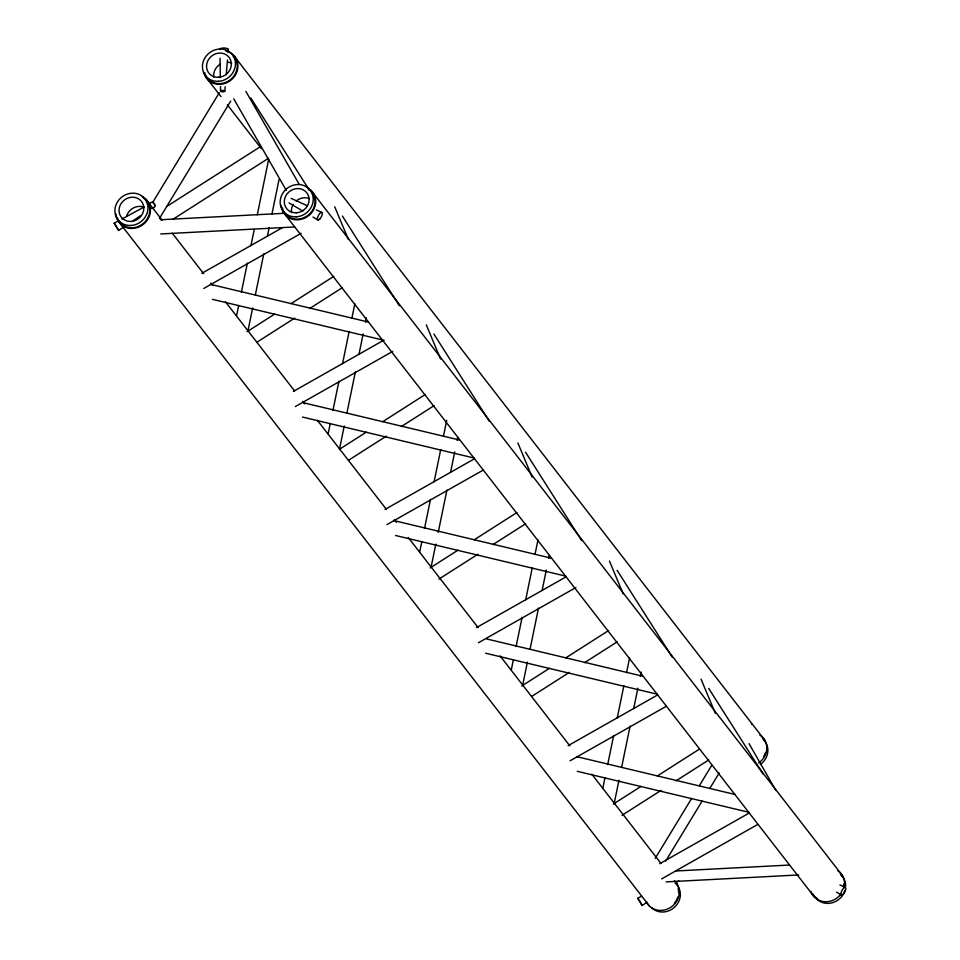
<?xml version="1.0" encoding="UTF-8"?>
<svg xmlns="http://www.w3.org/2000/svg" width="960" height="960" viewBox="0 0 960 960"><rect width="100%" height="100%" fill="white"/><g stroke="black" fill="none" stroke-linecap="round" stroke-linejoin="round"><path stroke-width="1.44" d="M224.808 91.164L225.204 86.7M226.224 74.808L227.508 59.94M228.144 52.5L228.408 49.524M236.556 315.72L238.668 305.496M241.368 292.332L247.368 263.1M250.968 245.556L254.268 229.476M257.28 214.86L268.68 159.312M247.86 331.332L252.672 307.932M255.372 294.78L263.772 253.848M267.372 236.316L269.184 227.544M271.884 214.38L279.084 179.304M328.14 433.8L330.24 423.576M332.94 410.412L338.94 381.18M342.54 363.636L349.152 331.476M351.852 318.324L354.852 303.708M339.444 449.412L344.244 426.024M346.944 412.86L355.344 371.94M358.956 354.396L363.156 333.924M365.556 322.236L366.456 317.844M419.712 551.892L421.812 541.656M424.512 528.504L430.512 499.26M434.124 481.728L440.724 449.568M443.424 436.404L446.724 420.324M431.016 567.492L435.816 544.104M438.216 532.404L446.928 490.02M450.528 472.476L454.728 452.004M457.128 440.316L457.728 437.388M511.284 669.972L513.384 659.736M516.084 646.584L522.096 617.352M525.696 599.808L532.296 567.648M534.996 554.484L538.008 539.868M522.588 685.572L527.388 662.184M530.088 649.032L538.5 608.1M542.1 590.556L546.3 570.096M548.7 558.396L549.3 555.48M602.856 788.052L604.956 777.816M607.668 764.664L613.668 735.432M617.268 717.888L623.868 685.728M626.58 672.576L629.58 657.96M614.16 803.652L618.96 780.264M621.672 767.112L630.072 726.18M633.672 708.636L637.872 688.176M640.284 676.476L641.184 672.096M152.688 202.416L219.3 92.712M159.48 218.424L230.736 101.064M655.236 858.372L691.644 798.42M699.384 785.664L711.78 765.252M665.736 861.012L702.132 801.06M709.872 788.304L719.172 772.992M118.08 221.1L114.192 223.2L118.56 230.448L123.504 227.16M133.26 220.596L140.58 215.676M151.56 208.296C158.76 207.984 152.712 198.108 149.124 204.312M641.616 896.184L637.728 898.284L642.096 905.532L647.04 902.244M675.096 883.38L678.708 880.8M166.8 206.424L259.86 147.012M172.956 219.264L268.524 158.256M247.056 331.728L274.728 314.064M291.072 303.624L333.828 276.336M256.98 342.168L294.708 318.084M309.804 308.448L342.492 287.568M339.888 449.004L366.3 432.144M382.656 421.716L425.412 394.416M348.552 460.248L386.28 436.164M401.376 426.528L434.076 405.66M430.212 567.9L457.872 550.236M474.228 539.796L516.984 512.496M438.876 579.132L477.864 554.244M492.948 544.608L525.648 523.74M521.784 685.98L549.456 668.316M565.8 657.876L608.556 630.576M531.708 696.42L569.436 672.324M584.52 662.7L617.22 641.82M613.356 804.06L641.028 786.396M657.372 775.956L698.868 749.46M622.02 815.304L661.008 790.416M676.104 780.78L708.792 759.9M201.84 273.312L282.36 227.7M203.784 288.468L301.188 233.28M293.412 391.392L383.016 340.632M295.356 406.548L392.76 351.372M384.984 509.472L474.6 458.712M386.928 524.628L483.036 470.184M476.556 627.552L566.172 576.792M478.512 642.708L575.904 587.532M568.14 745.644L657.744 694.872M570.084 760.788L666.18 706.344M659.712 863.724L749.316 812.952M661.656 878.88L757.764 824.436M121.956 219L143.952 207.12M153 202.224L155.22 205.836M114.192 223.2L116.364 226.308M637.728 898.284L639.9 901.392M642.096 905.532L640.476 902.352M160.284 219.768L283.86 213.312M160.752 233.952L294.756 226.944M676.272 870.96L789.432 865.044M666.192 881.892L798.708 874.956M210.456 284.34L367.656 321.876M212.388 299.328L384.144 340.332M303.492 402.768L459.228 439.956M302.508 417.06L474.264 458.064M393.612 520.512L550.8 558.048M395.532 535.488L565.836 576.156M486.636 638.94L642.384 676.128M485.652 653.22L657.408 694.236M576.756 756.672L735.408 794.556M577.224 771.312L748.98 812.316M291.156 198.372L307.08 205.656M316.368 209.904L321.684 212.34M839.904 884.988L845.22 887.424M288.984 202.896L302.868 211.08M312.96 217.032L318 220.008M836.496 892.116L841.536 895.092M233.316 54.948L764.784 740.232M311.064 190.452L842.532 875.736M205.524 76.668L220.992 96.576M227.412 104.868L261.384 148.68M283.272 212.172L814.74 897.456M145.8 199.092L162.18 220.188M172.284 233.22L203.64 273.684M210.984 283.152L212.82 285.528M225.54 301.884L294.54 390.888M302.664 401.34L304.632 403.92M317.352 420.276L386.352 509.292M394.476 519.732L396.456 522.312M408.252 537.492L478.164 627.684M500.064 655.884L569.844 745.86M591.876 774.276L660.888 863.28M674.52 880.836L677.268 884.388M118.008 220.812L119.844 223.176M120.624 224.148L649.476 906.096M708.684 688.38L763.236 774.276M617.112 570.288L672.456 657.456M525.54 452.208L581.688 540.636M433.956 334.128L489.312 421.296M342.384 216.048L399.348 305.736M250.812 97.968L309.372 190.176M116.94 227.268L117.48 228.192M749.016 743.616L775.68 790.08M245.892 91.44L299.208 184.344M233.724 98.784L286.308 190.404M117.948 229.02L118.632 230.436M701.028 679.116L715.296 713.244M609.456 561.036L623.148 593.796M517.884 442.956L532.152 477.084M426.3 324.864L440.568 359.004M334.728 206.784L348.432 239.556M220.02 58.188L220.332 77.592M220.476 86.544L220.548 91.02M225.744 51A17.784 16.248 -37.8 0 1 232.476 78.732A17.784 16.248 -37.8 0 1 203.94 72.696M759.936 735.132A17.784 16.248 -37.8 0 1 758.652 762.912M213.768 77.088A12.804 11.688 -37.8 0 1 220.224 64.188M227.544 62.232A12.804 11.688 -37.8 0 1 231.672 63.096M232.8 55.452A17.064 15.588 -37.8 0 1 228.492 81.024A17.064 15.588 -37.8 0 1 204.624 72.492M220.008 49.596A4.272 1.38 2 0 1 224.736 48.036A4.272 1.38 2 0 1 227.808 50.196M143.148 197.904A17.064 15.588 -37.8 0 1 142.812 223.896A17.064 15.588 -37.8 0 1 117.492 217.956M142.32 196.608A17.784 16.248 -37.8 0 1 141.96 225.324A17.784 16.248 -37.8 0 1 116.004 213.984M675.624 882.072A17.784 16.248 -37.8 0 1 671.46 906.828A17.784 16.248 -37.8 0 1 646.86 902.76M126.672 215.988A12.804 11.688 -37.8 0 1 144.156 207.252M291.528 212.58A12.804 11.688 -37.8 0 1 293.28 204.348M296.16 200.988A12.804 11.688 -37.8 0 1 309.42 198.6M308.412 189.264A17.064 15.588 -37.8 0 1 307.488 215.7A17.064 15.588 -37.8 0 1 282.372 207.984M307.584 187.956A17.784 16.248 -37.8 0 1 307.224 216.684A17.784 16.248 -37.8 0 1 281.268 205.332M841.188 875.196A17.064 15.588 -37.8 0 1 845.628 886.344M844.92 890.556A17.064 15.588 -37.8 0 1 831.42 902.964A17.064 15.588 -37.8 0 1 815.244 897.18M675.924 883.836A17.064 15.588 -37.8 0 1 675.12 906.66A17.064 15.588 -37.8 0 1 651.756 907.884M763.44 739.692A17.064 15.588 -37.8 0 1 760.368 764.436M765.396 752.772A17.064 15.588 -37.8 0 1 763.608 756.744M762.6 738.384A17.064 15.588 -37.8 0 1 764.172 740.604M837.684 870.636A17.784 16.248 -37.8 0 1 844.188 886.968M840.636 894.444A17.784 16.248 -37.8 0 1 824.136 901.68A17.784 16.248 -37.8 0 1 810.948 891.516M843.852 884.064A17.064 15.588 -37.8 0 1 843.504 886.884M817.404 898.644A17.064 15.588 -37.8 0 1 815.256 896.952M814.32 895.968A17.064 15.588 -37.8 0 1 812.748 893.748M840.348 873.888A17.064 15.588 -37.8 0 1 841.92 876.108M678.168 888.564A17.064 15.588 -37.8 0 1 678.588 892.704M677.88 896.916A17.064 15.588 -37.8 0 1 674.352 903.288M751.392 723.9A4.272 1.38 2 0 1 751.8 724.248M218.52 77.292A12.804 11.688 -37.8 0 0 229.884 58.572A12.804 11.688 -37.8 0 0 208.428 59.7A12.804 11.688 -37.8 0 0 218.52 77.292M218.388 81.324A17.064 15.588 -37.8 0 0 233.532 56.376A17.064 15.588 -37.8 0 0 204.924 57.864A17.064 15.588 -37.8 0 0 218.388 81.324M130.872 225.48A17.064 15.588 -37.8 0 0 146.016 200.52A17.064 15.588 -37.8 0 0 117.408 202.008A17.064 15.588 -37.8 0 0 130.872 225.48M131.016 221.436A12.804 11.688 -37.8 0 0 142.368 202.728A12.804 11.688 -37.8 0 0 120.912 203.844A12.804 11.688 -37.8 0 0 131.016 221.436M296.28 212.796A12.804 11.688 -37.8 0 0 307.644 194.076A12.804 11.688 -37.8 0 0 286.176 195.204A12.804 11.688 -37.8 0 0 296.28 212.796M296.136 216.828A17.064 15.588 -37.8 0 0 311.292 191.868A17.064 15.588 -37.8 0 0 282.672 193.368A17.064 15.588 -37.8 0 0 296.136 216.828M221.16 91.524A2.136 0.696 2 0 0 224.736 91.344A2.136 0.696 2 0 0 222.144 90.408A2.136 0.696 2 0 0 221.16 91.524M319.668 219.168A4.272 1.608 -62.4 0 0 322.032 212.568A4.272 1.608 -62.4 0 0 317.832 216.792A4.272 1.608 -62.4 0 0 319.668 219.168M843.204 894.252A4.272 1.608 -62.4 0 0 845.568 887.652A4.272 1.608 -62.4 0 0 841.368 891.876A4.272 1.608 -62.4 0 0 843.204 894.252"/></g></svg>
